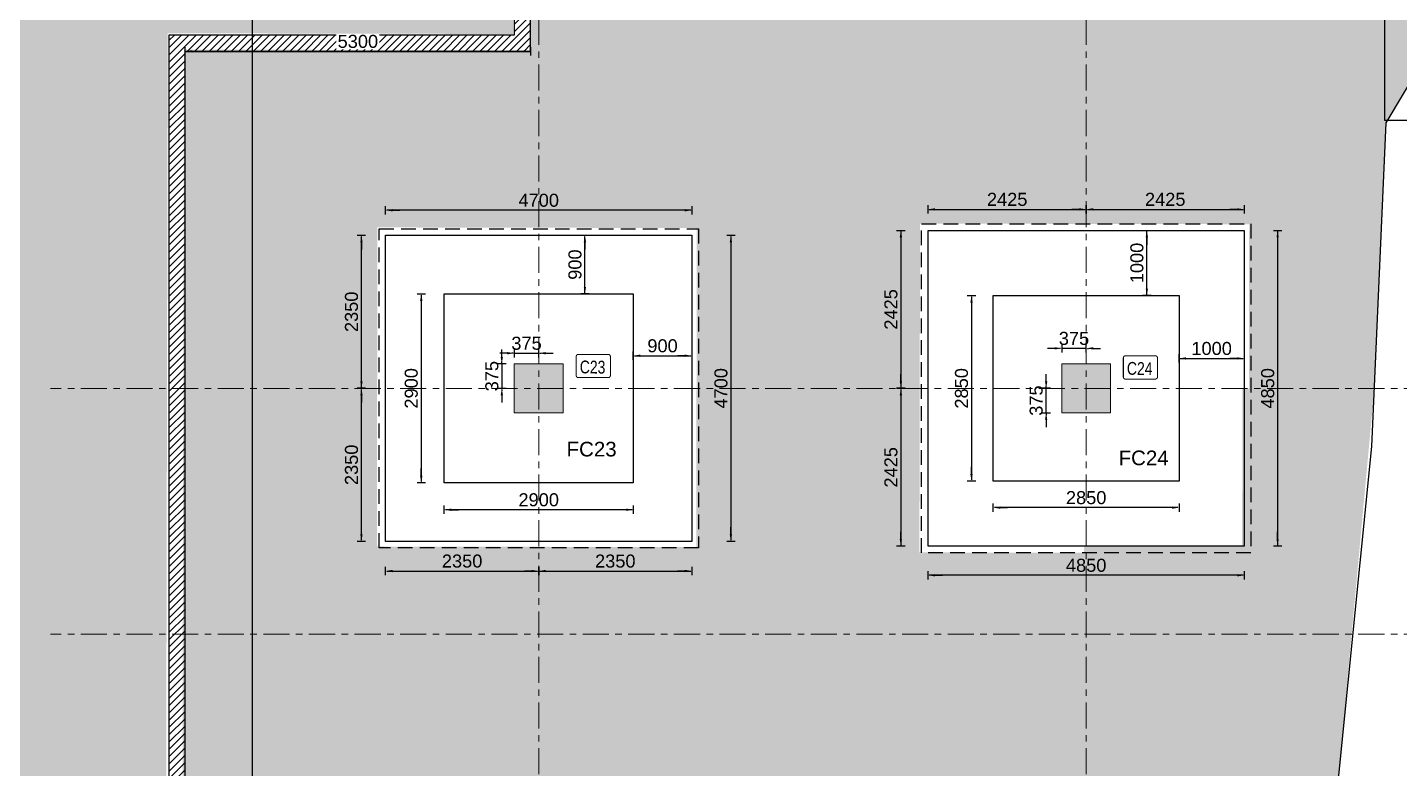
# Model space of a CAD drawing. Extents: x 1878645 to 3043969, y -1160829 to -603973.
# Drawn here: x 2087886 to 2108940, y -672232 to -660849 of the extents above; entities that cross this region are included whole.
import ezdxf
from ezdxf.enums import TextEntityAlignment as Align

# ---------------------------------------------------------------- set-up
doc = ezdxf.new("R2010")
doc.units = 0
doc.header["$LTSCALE"] = 100
doc.header["$PDMODE"] = 66
doc.linetypes.add('Grids', pattern=[7, 4, -1, 1, -1])
doc.linetypes.add('SCHidden', pattern=[0.375, 0.25, -0.125])
doc.layers.get('Defpoints').update_dxf_attribs({"lineweight": 0})
for name, color, linetype in [('A-DIMN-100', 5, 'Continuous'), ('COMMENTS', 30, 'Continuous'), ('Dim', 3, 'Continuous'), ('Footing', 5, 'Continuous'), ('Footing Nos', 4, 'Continuous'), ('LATLONG', 7, 'Continuous'), ('PCC', 2, 'Continuous'), ('RETAIN-WALL', 1, 'Continuous')]:
    doc.layers.add(name, color=color, linetype=linetype)
for name, color, linetype, lineweight in [('A-GRID', 8, 'Grids', 0), ('ECO COL', 6, 'Continuous', 0), ('Eco_  CNO', 7, 'Continuous', 25)]:
    doc.layers.add(name, color=color, linetype=linetype, lineweight=lineweight)
doc.styles.add('ARIAL', font='arial.ttf')
doc.styles.add('ITA', font='simplex.shx')
doc.styles.add('SC-BBS1', font='SansSerif')
doc.dimstyles.new('A-150-DIM-EXT_MAIN(FT)', dxfattribs={"dimscale": 0, "dimtxt": 200, "dimasz": 18, "dimexe": 100, "dimexo": 100, "dimgap": 50, "dimtad": 1, "dimdec": 0, "dimdsep": 46, "dimtxsty": 'ARIAL', "dimblk": 'A3', "dimcen": 0.025, "dimse1": 1, "dimse2": 1, "dimclrd": 256, "dimclre": 256, "dimclrt": 7, "dimazin": 2, "dimtfac": 1, "dimtdec": 0, "dimtix": 1, "dimtmove": 2, "dimatfit": 3, "dimldrblk": 'WSA-DOT-100', "dimfxl": 1, "dimtolj": 1, "dimtzin": 0, "dimarcsym": 0})

# ---------------------------------------------------------------- blocks, each defined once
blk = doc.blocks.new('A2')
at = {"layer": 'Dim', "linetype": 'ByBlock', "lineweight": -2, "extrusion": (0, 0, -1)}
blk.add_lwpolyline([(6, 0), (12.2, 0)], dxfattribs=at)
blk.add_solid([(6, -1), (0, 0), (6, 1)], dxfattribs=at)
blk = doc.blocks.new('A3')
at = {"layer": 'Dim', "linetype": 'ByBlock', "lineweight": -2}
blk.add_line((0, 3.6), (0, -3.6), dxfattribs=at)
blk.add_blockref('A2', (0, 0), dxfattribs=at)
blk = doc.blocks.new('*D499')
at = {"layer": 'Defpoints', "color": 0, "transparency": 16777216}
for p in [(2095356, -666017), (2095165, -666392), (2095356, -666392)]:
    blk.add_point(p, dxfattribs=at)
at = {"layer": 'Dim', "lineweight": -2, "transparency": 16777216}
for p, q in [((2095165, -665999), (2095165, -665981)), ((2095165, -666017), (2095165, -666392)), ((2095165, -666410), (2095165, -666428))]:
    blk.add_line(p, q, dxfattribs=at)
at = {"layer": 'Dim', "lineweight": -2, "transparency": 16777216, "xscale": 18, "yscale": 18, "zscale": 18}
for p, rotation in [((2095165, -666017), 270), ((2095165, -666392), 90)]:
    blk.add_blockref('A3', p, dxfattribs=dict(at, rotation=rotation))
at = {"layer": 'Dim', "color": 7, "transparency": 16777216, "insert": (2095013, -666205), "char_height": 200, "attachment_point": 5, "rotation": 90, "style": 'ARIAL'}
blk.add_mtext('\\A1;375', dxfattribs=at)
blk = doc.blocks.new('WSA-DOT-100')
at = {"layer": 'A-DIMN-100', "color": 5}
for p, q in [((0, -200), (0, 200)), ((-200, 0), (200, 0))]:
    blk.add_line(p, q, dxfattribs=at)
at = {"layer": 'A-DIMN-100', "color": 1, "const_width": 60}
blk.add_lwpolyline([(-30, 0, 1), (30, 0, 1)], format="xyb", close=True, dxfattribs=at)
blk = doc.blocks.new('*D500')
at = {"layer": 'Defpoints', "color": 0, "transparency": 16777216}
for p in [(2095731, -665853), (2095356, -666017), (2095731, -666017)]:
    blk.add_point(p, dxfattribs=at)
at = {"layer": 'Dim', "lineweight": -2, "transparency": 16777216}
for p, q in [((2095338, -665853), (2095320, -665853)), ((2095356, -665853), (2095731, -665853)), ((2095749, -665853), (2095767, -665853))]:
    blk.add_line(p, q, dxfattribs=at)
at = {"layer": 'Dim', "lineweight": -2, "transparency": 16777216, "xscale": 18, "yscale": 18, "zscale": 18}
blk.add_blockref('A3', (2095356, -665853), dxfattribs=at)
at = {"layer": 'Dim', "lineweight": -2, "transparency": 16777216, "xscale": 18, "yscale": 18, "zscale": 18, "rotation": 180}
blk.add_blockref('A3', (2095731, -665853), dxfattribs=at)
at = {"layer": 'Dim', "color": 7, "transparency": 16777216, "insert": (2095544, -665701), "char_height": 200, "attachment_point": 5, "style": 'ARIAL'}
blk.add_mtext('\\A1;375', dxfattribs=at)
blk = doc.blocks.new('*D501')
at = {"layer": 'Defpoints', "color": 0, "transparency": 16777216}
for p in [(2097181, -665853), (2098081, -665853), (2098081, -665892)]:
    blk.add_point(p, dxfattribs=at)
at = {"layer": 'Dim', "lineweight": -2, "transparency": 16777216}
blk.add_line((2097199, -665892), (2098063, -665892), dxfattribs=at)
at = {"layer": 'Dim', "lineweight": -2, "transparency": 16777216, "xscale": 18, "yscale": 18, "zscale": 18, "rotation": 180}
blk.add_blockref('A3', (2097181, -665892), dxfattribs=at)
at = {"layer": 'Dim', "lineweight": -2, "transparency": 16777216, "xscale": 18, "yscale": 18, "zscale": 18}
blk.add_blockref('A3', (2098081, -665892), dxfattribs=at)
at = {"layer": 'Dim', "color": 7, "transparency": 16777216, "insert": (2097631, -665740), "char_height": 200, "attachment_point": 5, "style": 'ARIAL'}
blk.add_mtext('\\A1;900', dxfattribs=at)
blk = doc.blocks.new('*D502')
at = {"layer": 'Defpoints', "color": 0, "transparency": 16777216}
for p in [(2096440, -664042), (2096464, -664042), (2096464, -664942)]:
    blk.add_point(p, dxfattribs=at)
at = {"layer": 'Dim', "lineweight": -2, "transparency": 16777216}
blk.add_line((2096440, -664924), (2096440, -664060), dxfattribs=at)
at = {"layer": 'Dim', "lineweight": -2, "transparency": 16777216, "xscale": 18, "yscale": 18, "zscale": 18}
for p, rotation in [((2096440, -664042), 90), ((2096440, -664942), 270)]:
    blk.add_blockref('A3', p, dxfattribs=dict(at, rotation=rotation))
at = {"layer": 'Dim', "color": 7, "transparency": 16777216, "insert": (2096288, -664492), "char_height": 200, "attachment_point": 5, "rotation": 90, "style": 'ARIAL'}
blk.add_mtext('\\A1;900', dxfattribs=at)
blk = doc.blocks.new('*D503')
at = {"layer": 'Defpoints', "color": 0, "transparency": 16777216}
for p in [(2094281, -664942), (2093929, -667842), (2094281, -667842)]:
    blk.add_point(p, dxfattribs=at)
at = {"layer": 'Dim', "lineweight": -2, "transparency": 16777216}
blk.add_line((2093929, -664960), (2093929, -667824), dxfattribs=at)
at = {"layer": 'Dim', "lineweight": -2, "transparency": 16777216, "xscale": 18, "yscale": 18, "zscale": 18}
for p, rotation in [((2093929, -664942), 90), ((2093929, -667842), 270)]:
    blk.add_blockref('A3', p, dxfattribs=dict(at, rotation=rotation))
at = {"layer": 'Dim', "color": 7, "transparency": 16777216, "insert": (2093776, -666392), "char_height": 200, "attachment_point": 5, "rotation": 90, "style": 'ARIAL'}
blk.add_mtext('\\A1;2900', dxfattribs=at)
blk = doc.blocks.new('*D504')
at = {"layer": 'Defpoints', "color": 0, "transparency": 16777216}
for p in [(2094281, -667842), (2097181, -667842), (2094281, -668257)]:
    blk.add_point(p, dxfattribs=at)
at = {"layer": 'Dim', "lineweight": -2, "transparency": 16777216}
blk.add_line((2097163, -668257), (2094299, -668257), dxfattribs=at)
at = {"layer": 'Dim', "lineweight": -2, "transparency": 16777216, "xscale": 18, "yscale": 18, "zscale": 18, "rotation": 180}
blk.add_blockref('A3', (2094281, -668257), dxfattribs=at)
at = {"layer": 'Dim', "lineweight": -2, "transparency": 16777216, "xscale": 18, "yscale": 18, "zscale": 18}
blk.add_blockref('A3', (2097181, -668257), dxfattribs=at)
at = {"layer": 'Dim', "color": 7, "transparency": 16777216, "insert": (2095731, -668105), "char_height": 200, "attachment_point": 5, "style": 'ARIAL'}
blk.add_mtext('\\A1;2900', dxfattribs=at)
blk = doc.blocks.new('*D505')
at = {"layer": 'Defpoints', "color": 0, "transparency": 16777216}
for p in [(2098081, -664042), (2098081, -668742), (2098680, -668742)]:
    blk.add_point(p, dxfattribs=at)
at = {"layer": 'Dim', "lineweight": -2, "transparency": 16777216}
blk.add_line((2098680, -664060), (2098680, -668724), dxfattribs=at)
at = {"layer": 'Dim', "lineweight": -2, "transparency": 16777216, "xscale": 18, "yscale": 18, "zscale": 18}
for p, rotation in [((2098680, -664042), 90), ((2098680, -668742), 270)]:
    blk.add_blockref('A3', p, dxfattribs=dict(at, rotation=rotation))
at = {"layer": 'Dim', "color": 7, "transparency": 16777216, "insert": (2098528, -666392), "char_height": 200, "attachment_point": 5, "rotation": 90, "style": 'ARIAL'}
blk.add_mtext('\\A1;4700', dxfattribs=at)
blk = doc.blocks.new('*D506')
at = {"layer": 'Defpoints', "color": 0, "transparency": 16777216}
for p in [(2093011, -666392), (2093381, -666392), (2093381, -668742)]:
    blk.add_point(p, dxfattribs=at)
at = {"layer": 'Dim', "lineweight": -2, "transparency": 16777216}
blk.add_line((2093011, -668724), (2093011, -666410), dxfattribs=at)
at = {"layer": 'Dim', "lineweight": -2, "transparency": 16777216, "xscale": 18, "yscale": 18, "zscale": 18}
for p, rotation in [((2093011, -666392), 90), ((2093011, -668742), 270)]:
    blk.add_blockref('A3', p, dxfattribs=dict(at, rotation=rotation))
at = {"layer": 'Dim', "color": 7, "transparency": 16777216, "insert": (2092859, -667567), "char_height": 200, "attachment_point": 5, "rotation": 90, "style": 'ARIAL'}
blk.add_mtext('\\A1;2350', dxfattribs=at)
blk = doc.blocks.new('*D507')
at = {"layer": 'Defpoints', "color": 0, "transparency": 16777216}
for p in [(2093011, -664042), (2093381, -664042), (2093381, -666392)]:
    blk.add_point(p, dxfattribs=at)
at = {"layer": 'Dim', "lineweight": -2, "transparency": 16777216}
blk.add_line((2093011, -666374), (2093011, -664060), dxfattribs=at)
at = {"layer": 'Dim', "lineweight": -2, "transparency": 16777216, "xscale": 18, "yscale": 18, "zscale": 18}
for p, rotation in [((2093011, -664042), 90), ((2093011, -666392), 270)]:
    blk.add_blockref('A3', p, dxfattribs=dict(at, rotation=rotation))
at = {"layer": 'Dim', "color": 7, "transparency": 16777216, "insert": (2092859, -665217), "char_height": 200, "attachment_point": 5, "rotation": 90, "style": 'ARIAL'}
blk.add_mtext('\\A1;2350', dxfattribs=at)
blk = doc.blocks.new('*D508')
at = {"layer": 'Defpoints', "color": 0, "transparency": 16777216}
for p in [(2093381, -663657), (2093381, -664042), (2098081, -664042)]:
    blk.add_point(p, dxfattribs=at)
at = {"layer": 'Dim', "lineweight": -2, "transparency": 16777216}
blk.add_line((2098063, -663657), (2093399, -663657), dxfattribs=at)
at = {"layer": 'Dim', "lineweight": -2, "transparency": 16777216, "xscale": 18, "yscale": 18, "zscale": 18, "rotation": 180}
blk.add_blockref('A3', (2093381, -663657), dxfattribs=at)
at = {"layer": 'Dim', "lineweight": -2, "transparency": 16777216, "xscale": 18, "yscale": 18, "zscale": 18}
blk.add_blockref('A3', (2098081, -663657), dxfattribs=at)
at = {"layer": 'Dim', "color": 7, "transparency": 16777216, "insert": (2095731, -663505), "char_height": 200, "attachment_point": 5, "style": 'ARIAL'}
blk.add_mtext('\\A1;4700', dxfattribs=at)
blk = doc.blocks.new('*D509')
at = {"layer": 'Defpoints', "color": 0, "transparency": 16777216}
for p in [(2093381, -668742), (2095731, -668742), (2095731, -669198)]:
    blk.add_point(p, dxfattribs=at)
at = {"layer": 'Dim', "lineweight": -2, "transparency": 16777216}
blk.add_line((2093399, -669198), (2095713, -669198), dxfattribs=at)
at = {"layer": 'Dim', "lineweight": -2, "transparency": 16777216, "xscale": 18, "yscale": 18, "zscale": 18, "rotation": 180}
blk.add_blockref('A3', (2093381, -669198), dxfattribs=at)
at = {"layer": 'Dim', "lineweight": -2, "transparency": 16777216, "xscale": 18, "yscale": 18, "zscale": 18}
blk.add_blockref('A3', (2095731, -669198), dxfattribs=at)
at = {"layer": 'Dim', "color": 7, "transparency": 16777216, "insert": (2094556, -669046), "char_height": 200, "attachment_point": 5, "style": 'ARIAL'}
blk.add_mtext('\\A1;2350', dxfattribs=at)
blk = doc.blocks.new('*D510')
at = {"layer": 'Defpoints', "color": 0, "transparency": 16777216}
for p in [(2095731, -668742), (2098081, -668742), (2098081, -669198)]:
    blk.add_point(p, dxfattribs=at)
at = {"layer": 'Dim', "lineweight": -2, "transparency": 16777216}
blk.add_line((2095749, -669198), (2098063, -669198), dxfattribs=at)
at = {"layer": 'Dim', "lineweight": -2, "transparency": 16777216, "xscale": 18, "yscale": 18, "zscale": 18, "rotation": 180}
blk.add_blockref('A3', (2095731, -669198), dxfattribs=at)
at = {"layer": 'Dim', "lineweight": -2, "transparency": 16777216, "xscale": 18, "yscale": 18, "zscale": 18}
blk.add_blockref('A3', (2098081, -669198), dxfattribs=at)
at = {"layer": 'Dim', "color": 7, "transparency": 16777216, "insert": (2096906, -669046), "char_height": 200, "attachment_point": 5, "style": 'ARIAL'}
blk.add_mtext('\\A1;2350', dxfattribs=at)
blk = doc.blocks.new('*D511')
at = {"layer": 'Defpoints', "color": 0, "transparency": 16777216}
for p in [(2103756, -665778), (2103756, -666017), (2104131, -666017)]:
    blk.add_point(p, dxfattribs=at)
at = {"layer": 'Dim', "lineweight": -2, "transparency": 16777216}
for p, q in [((2103738, -665778), (2103720, -665778)), ((2104131, -665778), (2103756, -665778)), ((2104149, -665778), (2104167, -665778))]:
    blk.add_line(p, q, dxfattribs=at)
at = {"layer": 'Dim', "lineweight": -2, "transparency": 16777216, "xscale": 18, "yscale": 18, "zscale": 18}
blk.add_blockref('A3', (2103756, -665778), dxfattribs=at)
at = {"layer": 'Dim', "lineweight": -2, "transparency": 16777216, "xscale": 18, "yscale": 18, "zscale": 18, "rotation": 180}
blk.add_blockref('A3', (2104131, -665778), dxfattribs=at)
at = {"layer": 'Dim', "color": 7, "transparency": 16777216, "insert": (2103944, -665626), "char_height": 200, "attachment_point": 5, "style": 'ARIAL'}
blk.add_mtext('\\A1;375', dxfattribs=at)
blk = doc.blocks.new('*D512')
at = {"layer": 'Defpoints', "color": 0, "transparency": 16777216}
for p in [(2103517, -666392), (2103756, -666392), (2103756, -666767)]:
    blk.add_point(p, dxfattribs=at)
at = {"layer": 'Dim', "lineweight": -2, "transparency": 16777216}
for p, q in [((2103517, -666374), (2103517, -666356)), ((2103517, -666767), (2103517, -666392)), ((2103517, -666785), (2103517, -666803))]:
    blk.add_line(p, q, dxfattribs=at)
at = {"layer": 'Dim', "lineweight": -2, "transparency": 16777216, "xscale": 18, "yscale": 18, "zscale": 18}
for p, rotation in [((2103517, -666392), 270), ((2103517, -666767), 90)]:
    blk.add_blockref('A3', p, dxfattribs=dict(at, rotation=rotation))
at = {"layer": 'Dim', "color": 7, "transparency": 16777216, "insert": (2103365, -666580), "char_height": 200, "attachment_point": 5, "rotation": 90, "style": 'ARIAL'}
blk.add_mtext('\\A1;375', dxfattribs=at)
blk = doc.blocks.new('*D513')
at = {"layer": 'Defpoints', "color": 0, "transparency": 16777216}
for p in [(2105556, -665860), (2106556, -665860), (2106556, -665933)]:
    blk.add_point(p, dxfattribs=at)
at = {"layer": 'Dim', "lineweight": -2, "transparency": 16777216}
blk.add_line((2105574, -665933), (2106538, -665933), dxfattribs=at)
at = {"layer": 'Dim', "lineweight": -2, "transparency": 16777216, "xscale": 18, "yscale": 18, "zscale": 18, "rotation": 180}
blk.add_blockref('A3', (2105556, -665933), dxfattribs=at)
at = {"layer": 'Dim', "lineweight": -2, "transparency": 16777216, "xscale": 18, "yscale": 18, "zscale": 18}
blk.add_blockref('A3', (2106556, -665933), dxfattribs=at)
at = {"layer": 'Dim', "color": 7, "transparency": 16777216, "insert": (2106056, -665781), "char_height": 200, "attachment_point": 5, "style": 'ARIAL'}
blk.add_mtext('\\A1;1000', dxfattribs=at)
blk = doc.blocks.new('*D514')
at = {"layer": 'Defpoints', "color": 0, "transparency": 16777216}
for p in [(2105054, -663967), (2105062, -663967), (2105054, -664967)]:
    blk.add_point(p, dxfattribs=at)
at = {"layer": 'Dim', "lineweight": -2, "transparency": 16777216}
blk.add_line((2105062, -664949), (2105062, -663985), dxfattribs=at)
at = {"layer": 'Dim', "lineweight": -2, "transparency": 16777216, "xscale": 18, "yscale": 18, "zscale": 18}
for p, rotation in [((2105062, -663967), 90), ((2105062, -664967), 270)]:
    blk.add_blockref('A3', p, dxfattribs=dict(at, rotation=rotation))
at = {"layer": 'Dim', "color": 7, "transparency": 16777216, "insert": (2104910, -664467), "char_height": 200, "attachment_point": 5, "rotation": 90, "style": 'ARIAL'}
blk.add_mtext('\\A1;1000', dxfattribs=at)
blk = doc.blocks.new('*D515')
at = {"layer": 'Defpoints', "color": 0, "transparency": 16777216}
for p in [(2102706, -664967), (2102372, -667817), (2102706, -667817)]:
    blk.add_point(p, dxfattribs=at)
at = {"layer": 'Dim', "lineweight": -2, "transparency": 16777216}
blk.add_line((2102372, -664985), (2102372, -667799), dxfattribs=at)
at = {"layer": 'Dim', "lineweight": -2, "transparency": 16777216, "xscale": 18, "yscale": 18, "zscale": 18}
for p, rotation in [((2102372, -664967), 90), ((2102372, -667817), 270)]:
    blk.add_blockref('A3', p, dxfattribs=dict(at, rotation=rotation))
at = {"layer": 'Dim', "color": 7, "transparency": 16777216, "insert": (2102219, -666392), "char_height": 200, "attachment_point": 5, "rotation": 90, "style": 'ARIAL'}
blk.add_mtext('\\A1;2850', dxfattribs=at)
blk = doc.blocks.new('*D516')
at = {"layer": 'Defpoints', "color": 0, "transparency": 16777216}
for p in [(2102706, -667817), (2105556, -667817), (2102706, -668224)]:
    blk.add_point(p, dxfattribs=at)
at = {"layer": 'Dim', "lineweight": -2, "transparency": 16777216}
blk.add_line((2105538, -668224), (2102724, -668224), dxfattribs=at)
at = {"layer": 'Dim', "lineweight": -2, "transparency": 16777216, "xscale": 18, "yscale": 18, "zscale": 18, "rotation": 180}
blk.add_blockref('A3', (2102706, -668224), dxfattribs=at)
at = {"layer": 'Dim', "lineweight": -2, "transparency": 16777216, "xscale": 18, "yscale": 18, "zscale": 18}
blk.add_blockref('A3', (2105556, -668224), dxfattribs=at)
at = {"layer": 'Dim', "color": 7, "transparency": 16777216, "insert": (2104131, -668072), "char_height": 200, "attachment_point": 5, "style": 'ARIAL'}
blk.add_mtext('\\A1;2850', dxfattribs=at)
blk = doc.blocks.new('*D517')
at = {"layer": 'Defpoints', "color": 0, "transparency": 16777216}
for p in [(2106556, -663967), (2106556, -668817), (2107069, -668817)]:
    blk.add_point(p, dxfattribs=at)
at = {"layer": 'Dim', "lineweight": -2, "transparency": 16777216}
blk.add_line((2107069, -663985), (2107069, -668799), dxfattribs=at)
at = {"layer": 'Dim', "lineweight": -2, "transparency": 16777216, "xscale": 18, "yscale": 18, "zscale": 18}
for p, rotation in [((2107069, -663967), 90), ((2107069, -668817), 270)]:
    blk.add_blockref('A3', p, dxfattribs=dict(at, rotation=rotation))
at = {"layer": 'Dim', "color": 7, "transparency": 16777216, "insert": (2106917, -666392), "char_height": 200, "attachment_point": 5, "rotation": 90, "style": 'ARIAL'}
blk.add_mtext('\\A1;4850', dxfattribs=at)
blk = doc.blocks.new('*D518')
at = {"layer": 'Defpoints', "color": 0, "transparency": 16777216}
for p in [(2101706, -663967), (2101288, -666392), (2101706, -666392)]:
    blk.add_point(p, dxfattribs=at)
at = {"layer": 'Dim', "lineweight": -2, "transparency": 16777216}
blk.add_line((2101288, -663985), (2101288, -666374), dxfattribs=at)
at = {"layer": 'Dim', "lineweight": -2, "transparency": 16777216, "xscale": 18, "yscale": 18, "zscale": 18}
for p, rotation in [((2101288, -663967), 90), ((2101288, -666392), 270)]:
    blk.add_blockref('A3', p, dxfattribs=dict(at, rotation=rotation))
at = {"layer": 'Dim', "color": 7, "transparency": 16777216, "insert": (2101136, -665180), "char_height": 200, "attachment_point": 5, "rotation": 90, "style": 'ARIAL'}
blk.add_mtext('\\A1;2425', dxfattribs=at)
blk = doc.blocks.new('*D519')
at = {"layer": 'Defpoints', "color": 0, "transparency": 16777216}
for p in [(2101706, -666392), (2101288, -668817), (2101706, -668817)]:
    blk.add_point(p, dxfattribs=at)
at = {"layer": 'Dim', "lineweight": -2, "transparency": 16777216}
blk.add_line((2101288, -666410), (2101288, -668799), dxfattribs=at)
at = {"layer": 'Dim', "lineweight": -2, "transparency": 16777216, "xscale": 18, "yscale": 18, "zscale": 18}
for p, rotation in [((2101288, -666392), 90), ((2101288, -668817), 270)]:
    blk.add_blockref('A3', p, dxfattribs=dict(at, rotation=rotation))
at = {"layer": 'Dim', "color": 7, "transparency": 16777216, "insert": (2101136, -667605), "char_height": 200, "attachment_point": 5, "rotation": 90, "style": 'ARIAL'}
blk.add_mtext('\\A1;2425', dxfattribs=at)
blk = doc.blocks.new('*D520')
at = {"layer": 'Defpoints', "color": 0, "transparency": 16777216}
for p in [(2101706, -668817), (2106556, -668817), (2101706, -669263)]:
    blk.add_point(p, dxfattribs=at)
at = {"layer": 'Dim', "lineweight": -2, "transparency": 16777216}
blk.add_line((2106538, -669263), (2101724, -669263), dxfattribs=at)
at = {"layer": 'Dim', "lineweight": -2, "transparency": 16777216, "xscale": 18, "yscale": 18, "zscale": 18, "rotation": 180}
blk.add_blockref('A3', (2101706, -669263), dxfattribs=at)
at = {"layer": 'Dim', "lineweight": -2, "transparency": 16777216, "xscale": 18, "yscale": 18, "zscale": 18}
blk.add_blockref('A3', (2106556, -669263), dxfattribs=at)
at = {"layer": 'Dim', "color": 7, "transparency": 16777216, "insert": (2104131, -669111), "char_height": 200, "attachment_point": 5, "style": 'ARIAL'}
blk.add_mtext('\\A1;4850', dxfattribs=at)
blk = doc.blocks.new('*D521')
at = {"layer": 'Defpoints', "color": 0, "transparency": 16777216}
for p in [(2104131, -663644), (2101706, -663967), (2104131, -663967)]:
    blk.add_point(p, dxfattribs=at)
at = {"layer": 'Dim', "lineweight": -2, "transparency": 16777216}
blk.add_line((2101724, -663644), (2104113, -663644), dxfattribs=at)
at = {"layer": 'Dim', "lineweight": -2, "transparency": 16777216, "xscale": 18, "yscale": 18, "zscale": 18, "rotation": 180}
blk.add_blockref('A3', (2101706, -663644), dxfattribs=at)
at = {"layer": 'Dim', "lineweight": -2, "transparency": 16777216, "xscale": 18, "yscale": 18, "zscale": 18}
blk.add_blockref('A3', (2104131, -663644), dxfattribs=at)
at = {"layer": 'Dim', "color": 7, "transparency": 16777216, "insert": (2102919, -663491), "char_height": 200, "attachment_point": 5, "style": 'ARIAL'}
blk.add_mtext('\\A1;2425', dxfattribs=at)
blk = doc.blocks.new('*D522')
at = {"layer": 'Defpoints', "color": 0, "transparency": 16777216}
for p in [(2106556, -663644), (2104131, -663967), (2106556, -663967)]:
    blk.add_point(p, dxfattribs=at)
at = {"layer": 'Dim', "lineweight": -2, "transparency": 16777216}
blk.add_line((2104149, -663644), (2106538, -663644), dxfattribs=at)
at = {"layer": 'Dim', "lineweight": -2, "transparency": 16777216, "xscale": 18, "yscale": 18, "zscale": 18, "rotation": 180}
blk.add_blockref('A3', (2104131, -663644), dxfattribs=at)
at = {"layer": 'Dim', "lineweight": -2, "transparency": 16777216, "xscale": 18, "yscale": 18, "zscale": 18}
blk.add_blockref('A3', (2106556, -663644), dxfattribs=at)
at = {"layer": 'Dim', "color": 7, "transparency": 16777216, "insert": (2105344, -663491), "char_height": 200, "attachment_point": 5, "style": 'ARIAL'}
blk.add_mtext('\\A1;2425', dxfattribs=at)
blk = doc.blocks.new('Co')
at = {"const_width": 0.75}
blk.add_lwpolyline([(-12.57, -7.17), (-12.57, 6.59, -0.414214), (-11.07, 8.09), (10.51, 8.09, -0.414214), (12.01, 6.59), (12.01, -7.17, -0.414214), (10.51, -8.67), (-11.07, -8.67, -0.414214)], format="xyb", close=True, dxfattribs=at)
at = {"style": 'ITA', "width": 0.669972}
blk.add_attdef('COL', text='', height=10.5, rotation=0.63804, dxfattribs=at).set_placement((-9.93, -5.51), (8.49, -5.3), align=Align.FIT)
blk = doc.blocks.new('zw$E91A')
at = {"layer": 'LATLONG'}
h = blk.add_hatch(dxfattribs=at)
h.set_pattern_fill('DOTS', color=34, scale=5000, angle=14.7135)
h.set_pattern_definition([(14.7135214, (-3858170.47, -4315245.76), (71.755536, 341.937795), [0, -312.5])])
h.paths.add_polyline_path([(30879, 22964), (25906, 22973), (25902, 20848), (23777, 20852), (23770, 17252), (26295, 17247), (26290, 14722), (28215, 14719), (28395, 18803)])
h.paths.add_polyline_path([(31009, 24638), (25909, 24648), (25906, 22973), (30879, 22964), (31006, 23177)])
h.paths.add_polyline_path([(32132, 26736), (23788, 26752), (23785, 25102), (25910, 25098), (25909, 24648), (31009, 24638), (31010, 25088), (32146, 25086), (32529, 25728)])
h.paths.add_polyline_path([(30307, 28840), (25667, 28849), (25665, 27499), (23790, 27502), (23788, 26752), (32132, 26736), (31836, 27487), (31265, 27488), (31266, 28057)])
h.paths.add_polyline_path([(23777, 20852), (21652, 20856), (21656, 22981), (17506, 22989), (17502, 20864), (15377, 20868), (15370, 17193), (17820, 17189), (17815, 14739), (21240, 14732), (21245, 17257), (23770, 17252)])
h.paths.add_polyline_path([(15377, 20868), (15252, 20868), (15250, 19919), (9950, 19929), (9940, 14754), (12915, 14748), (12920, 17198), (15370, 17193)])
h.paths.add_polyline_path([(9701, 20179), (15001, 20169), (15002, 20869), (13252, 20872), (13256, 22997), (8290, 23007), (6636, 19873), (3573, 12845), (838, 5315), (0, 1230), (5030, 1501), (11733, 1129), (15339, 896), (15341, 2043), (13341, 2047), (13344, 3672), (9669, 3679)])
h.paths.add_polyline_path([(12915, 14748), (9940, 14754), (9933, 10979), (15358, 10968), (15361, 12293), (12911, 12298)], flags=17)
h.paths.add_polyline_path([(21240, 14732), (17815, 14739), (17811, 12289), (15361, 12293), (15358, 10968), (23758, 10952), (23760, 12202), (21235, 12207)])
h.paths.add_polyline_path([(23758, 10952), (15358, 10968), (15349, 6043), (17349, 6039), (17345, 4039), (21545, 4031), (21549, 6231), (23749, 6227)])
h.paths.add_polyline_path([(15358, 10968), (9933, 10979), (9920, 4054), (13345, 4047), (13349, 6047), (15349, 6043)], flags=17)
h.paths.add_polyline_path([(27866, 10944), (23758, 10952), (23749, 6227), (25949, 6223), (25945, 4023), (26690, 4022), (27298, 7113), (27633, 8423)])
h.paths.add_polyline_path([(26290, 14722), (26190, 14723), (26186, 12298), (23761, 12302), (23760, 12202), (26285, 12197)])
h.paths.add_polyline_path([(28215, 14719), (26290, 14722), (26285, 12197), (23760, 12202), (23758, 10952), (27866, 10944)])
h.paths.add_polyline_path([(21544, 3657), (17344, 3665), (17341, 2039), (15341, 2043), (15339, 896), (19147, 650), (23737, 102), (23741, 1827), (21541, 1831)])
h.paths.add_polyline_path([(23741, 1827), (23737, 102), (24590, 0), (26348, 2280), (26617, 3647), (25944, 3648), (25941, 1823)])
h.paths.add_polyline_path([(17509, 24664), (17506, 22989), (21656, 22981), (21659, 24656)])
h.paths.add_polyline_path([(23788, 26752), (15388, 26768), (15385, 25118), (17510, 25114), (17509, 24664), (21659, 24656), (21660, 25106), (23785, 25102)])
h.paths.add_polyline_path([(13259, 24672), (9832, 24679), (8747, 23873), (8290, 23007), (13256, 22997)])
h.paths.add_polyline_path([(15013, 26769), (11110, 26776), (10546, 25209), (9832, 24679), (13259, 24672), (13260, 25122), (15010, 25119)])
h.paths.add_polyline_path([(13842, 28871), (11865, 28875), (11110, 26776), (15013, 26769), (15015, 27844), (13840, 27846)])
h.paths.add_polyline_path([(21917, 28856), (16942, 28865), (16940, 27840), (15390, 27843), (15388, 26768), (23788, 26752), (23790, 27502), (21915, 27506)])
h.paths.add_polyline_path([(17394, 31616), (15397, 31507), (15396, 30943), (16946, 30940), (16944, 29766), (21919, 29756), (21921, 30923)])
h.paths.add_polyline_path([(13846, 30946), (15396, 30943), (15397, 31507), (12790, 31365), (12642, 30916), (12470, 30557), (12054, 29400), (13843, 29396)])
h.paths.add_polyline_path([(13116, 32353), (12790, 31365), (15397, 31507), (15398, 31956)])
h.paths.add_polyline_path([(12054, 29400), (11865, 28875), (13842, 28871), (13843, 29396)])
h.paths.add_polyline_path([(16943, 29390), (16942, 28865), (21917, 28856), (21918, 29381)])
h.paths.add_polyline_path([(25672, 31204), (25669, 30102), (26919, 29747), (29201, 29742), (28881, 30004)], flags=17)
h.paths.add_polyline_path([(23022, 31923), (17394, 31616), (21921, 30923), (21922, 31256), (23797, 31252), (23798, 31725)])
h.paths.add_polyline_path([(25668, 29374), (25667, 28849), (30307, 28840), (29662, 29366)])
h.paths.add_polyline_path([(25669, 30102), (25669, 29749), (26919, 29747)], flags=17)
h.paths.add_polyline_path([(15399, 32362), (15398, 31956), (17006, 31676), (17394, 31616), (23022, 31923), (21218, 32384)])
h.paths.add_polyline_path([(15399, 32362), (13116, 32353), (15398, 31956)])
h.paths.add_polyline_path([(15398, 31956), (15397, 31507), (17394, 31616), (17006, 31676)])
h.paths.add_polyline_path([(32262, 32427), (23798, 31965), (23798, 31725), (25318, 31336), (25552, 31249), (25672, 31249), (25672, 31204), (28881, 30004), (29201, 29742), (31269, 29738), (31272, 31238), (32141, 31236)])
h.paths.add_polyline_path([(29662, 29366), (30307, 28840), (31267, 28838), (31268, 29363)], flags=17)
h.paths.add_polyline_path([(23799, 32394), (23798, 31965), (32262, 32427)])
h.paths.add_polyline_path([(23799, 32394), (21218, 32384), (23022, 31923), (23798, 31965)])
at = {"layer": 'COMMENTS'}
blk.add_lwpolyline([(24590, 0), (26348, 2280), (27298, 7113), (27633, 8423), (28176, 13833), (28395, 18803), (32529, 25728), (31775, 27641), (32262, 32427)], dxfattribs=at)
blk = doc.blocks.new('G$C92EAE22F')
at = {"layer": 'RETAIN-WALL', "lineweight": -3}
h = blk.add_hatch(dxfattribs=at)
h.set_pattern_fill('ANSI31', color=11, scale=25)
h.set_pattern_definition([(45, (-2234185.81, 595374.29), (-56.1266008, 56.1266008), [])])
edge = h.paths.add_edge_path()
edge.add_line((33123, 0), (33123, 250))
edge.add_line((33123, 250), (223, 250))
edge.add_line((223, 250), (223, 16250))
edge.add_line((223, 16250), (5523, 16250))
edge.add_line((5523, 16250), (5523, 25850))
edge.add_line((5523, 25850), (28573, 25850))
edge.add_line((28573, 25850), (28573, 28300))
edge.add_line((28573, 28300), (61173, 28300))
edge.add_line((61173, 28300), (61173, 251))
edge.add_line((61173, 251), (50723, 250))
edge.add_line((50723, 250), (50723, 0))
edge.add_line((50723, 0), (61423, 1))
edge.add_line((61423, 1), (61423, 28550))
edge.add_line((61423, 28550), (28323, 28550))
edge.add_line((28323, 28550), (28323, 26100))
edge.add_line((28323, 26100), (5273, 26100))
edge.add_line((5273, 26100), (5273, 16500))
edge.add_line((5273, 16500), (-27, 16500))
edge.add_line((-27, 16500), (-27, 0))
edge.add_line((-27, 0), (33123, 0))
blk.add_lwpolyline([(33123, 0), (33123, 250), (223, 250), (223, 16250), (5523, 16250), (5523, 25850), (28573, 25850), (28573, 28300), (61173, 28300), (61173, 251), (50723, 250), (50723, 0), (61423, 1), (61423, 28550), (28323, 28550), (28323, 26100), (5273, 26100), (5273, 16500), (-27, 16500), (-27, 0), (33123, 0)], dxfattribs=at)
blk = doc.blocks.new('*D2791')
at = {"layer": 'Defpoints', "color": 0}
for p in [(2090306, -661217), (2095606, -661217), (2090306, -662022)]:
    blk.add_point(p, dxfattribs=at)
at = {"layer": 'Dim', "lineweight": -2}
blk.add_line((2095588, -661217), (2090324, -661217), dxfattribs=at)
at = {"layer": 'Dim', "lineweight": -2, "xscale": 18, "yscale": 18, "zscale": 18, "rotation": 180}
blk.add_blockref('A3', (2090306, -661217), dxfattribs=at)
at = {"layer": 'Dim', "lineweight": -2, "xscale": 18, "yscale": 18, "zscale": 18}
blk.add_blockref('A3', (2095606, -661217), dxfattribs=at)
at = {"layer": 'Dim', "color": 7, "insert": (2092956, -661065), "char_height": 200, "attachment_point": 5, "style": 'ARIAL', "bg_fill": 3, "box_fill_scale": 1.1, "bg_fill_color": 257, "bg_fill_transparency": 0}
blk.add_mtext('\\A1;5300', dxfattribs=at)
blk = doc.blocks.new('*D2792')
at = {"layer": 'Defpoints', "color": 0}
for p in [(2090950, -661217), (2080337, -677217), (2090776, -677217)]:
    blk.add_point(p, dxfattribs=at)
at = {"layer": 'Dim', "lineweight": -2}
blk.add_line((2080337, -661235), (2080337, -677199), dxfattribs=at)
at = {"layer": 'Dim', "lineweight": -2, "xscale": 18, "yscale": 18, "zscale": 18}
for p, rotation in [((2080337, -661217), 90), ((2080337, -677217), 270)]:
    blk.add_blockref('A3', p, dxfattribs=dict(at, rotation=rotation))
at = {"layer": 'Dim', "color": 7, "insert": (2080185, -669217), "char_height": 200, "attachment_point": 5, "rotation": 90, "style": 'ARIAL', "bg_fill": 3, "box_fill_scale": 1.1, "bg_fill_color": 257, "bg_fill_transparency": 0}
blk.add_mtext('\\A1;16000', dxfattribs=at)
blk = doc.blocks.new('*D2793')
at = {"layer": 'Defpoints', "color": 0}
for p in [(2090950, -661217), (2080337, -677217), (2091058, -677217)]:
    blk.add_point(p, dxfattribs=at)
at = {"layer": 'Dim', "lineweight": -2}
blk.add_line((2080337, -661235), (2080337, -677199), dxfattribs=at)
at = {"layer": 'Dim', "lineweight": -2, "xscale": 18, "yscale": 18, "zscale": 18}
for p, rotation in [((2080337, -661217), 90), ((2080337, -677217), 270)]:
    blk.add_blockref('A3', p, dxfattribs=dict(at, rotation=rotation))
at = {"layer": 'Dim', "color": 7, "insert": (2080185, -669217), "char_height": 200, "attachment_point": 5, "rotation": 90, "style": 'ARIAL', "bg_fill": 3, "box_fill_scale": 1.1, "bg_fill_color": 257, "bg_fill_transparency": 0}
blk.add_mtext('\\A1;16000', dxfattribs=at)

msp = doc.modelspace()

# ---------------------------------------------------------------- hatches: boundary and pattern name
at = {"layer": 'ECO COL'}
h = msp.add_hatch(color=256, dxfattribs=at)
h.dxf.hatch_style = 1
h.paths.add_polyline_path([(2095356.01882, -666017.43587), (2095356.01882, -666767.44468), (2096106.01882, -666767.44468), (2096106.01882, -666017.43587)])
h = msp.add_hatch(color=256, dxfattribs=at)
h.dxf.hatch_style = 1
h.paths.add_polyline_path([(2103756.01882, -666017.42706), (2103756.01882, -666767.43587), (2104506.01882, -666767.43587), (2104506.01882, -666017.42706)])

# ---------------------------------------------------------------- linework, layer by layer
at = {"layer": 'A-GRID'}
for p, q in [((2095731.01882, -647417.03522), (2095731.01882, -682739.87014)), ((2104131.01882, -647417.03522), (2104131.01882, -682739.87014)), ((2157706.18259, -666392.44909), (2088240.36157, -666392.44909)), ((2157706.18259, -670167.45335), (2088240.36157, -670167.45335))]:
    msp.add_line(p, q, dxfattribs=at)
at = {"layer": 'Dim', "color": 40, "true_color": 0xf8d731}
msp.add_lwpolyline([(2092759.38401, -649527.50862), (2100121.76713, -649527.50862), (2100121.76713, -655259.46779), (2108706.96821, -655259.46779), (2108706.96821, -662274.23868), (2118005.25064, -662274.23868), (2118005.25064, -672907.8754), (2143113.65958, -672907.8754), (2143113.65958, -682129.30971), (2091341.96742, -682129.30971), (2091341.96742, -649527.6102), (2092759.38401, -649527.50862)], dxfattribs=at)
at = {"layer": 'ECO COL', "color": 4}
for points in [[(2095356.01882, -666017.43587), (2096106.01882, -666017.43587), (2096106.01882, -666767.44468), (2095356.01882, -666767.44468)], [(2103756.01882, -666017.42706), (2104506.01882, -666017.42706), (2104506.01882, -666767.43587), (2103756.01882, -666767.43587)]]:
    msp.add_lwpolyline(points, close=True, dxfattribs=at)
at = {"layer": 'Footing'}
for points in [[(2101706.01882, -668817.42706), (2101706.01882, -663967.42706), (2106556.01882, -663967.42706), (2106556.01882, -668817.42706)], [(2093381.01882, -668742.44468), (2093381.01882, -664042.44468), (2098081.01882, -664042.44468), (2098081.01882, -668742.44468)], [(2094281.01882, -667842.44468), (2094281.01882, -664942.44468), (2097181.01882, -664942.44468), (2097181.01882, -667842.44468)], [(2102706.01882, -667817.42706), (2102706.01882, -664967.42706), (2105556.01882, -664967.42706), (2105556.01882, -667817.42706)]]:
    msp.add_lwpolyline(points, close=True, dxfattribs=at)
at = {"layer": 'PCC', "linetype": 'SCHidden', "ltscale": 9}
for points in [[(2093281.01882, -668842.44468), (2093281.01882, -663942.44468), (2098181.01882, -663942.44468), (2098181.01882, -668842.44468)], [(2101606.01882, -668917.42706), (2101606.01882, -663867.42706), (2106656.01882, -663867.42706), (2106656.01882, -668917.42706)]]:
    msp.add_lwpolyline(points, close=True, dxfattribs=at)

# ---------------------------------------------------------------- block references
at = {"layer": 'COMMENTS'}
for name, p in [('zw$E91A', (2080337.19942, -681118.92813)), ('G$C92EAE22F', (2090083.27986, -677467.43425))]:
    msp.add_blockref(name, p, dxfattribs=at)
at = {"layer": 'Eco_  CNO'}
ref = msp.add_blockref('Co', (2096574.43615, -666055.31709), dxfattribs=dict(at, xscale=-21.30803341128, yscale=21.30803341128, zscale=15.2200238652, rotation=179.9999999999787))
ref.add_attrib('COL', 'C23', dxfattribs={"layer": '0', "height": 196.886229, "rotation": 359.361957392, "style": 'ARIAL', "width": 0.778055}).set_placement((2096360.25665, -666161.69707), (2096752.81665, -666166.06878), align=Align.FIT)
ref = msp.add_blockref('Co', (2104969.04741, -666077.15494), dxfattribs=dict(at, xscale=-21.30803341128, yscale=21.30803341128, zscale=15.2200238652, rotation=179.9999999999787))
ref.add_attrib('COL', 'C24', dxfattribs={"layer": '0', "height": 196.886229, "rotation": 359.361957392, "style": 'ARIAL', "width": 0.778055}).set_placement((2104754.8679, -666183.53493), (2105147.42791, -666187.90663), align=Align.FIT)

# ---------------------------------------------------------------- texts
at = {"layer": 'Footing Nos', "style": 'SC-BBS1'}
for s, p in [('FC23', (2096158.32771, -667213.25099)), ('FC24', (2104628.34898, -667347.84508))]:
    msp.add_text(s, height=225, dxfattribs=at).set_placement(p, align=Align.TOP_LEFT)

# ---------------------------------------------------------------- dimensions: what is measured, and where the dimension line sits
at = {"layer": 'Dim'}
for base, p1, p2, picture, middle in [((2093381.01882, -663657.26398), (2098081.01882, -664042.44468), (2093381.01882, -664042.44468), '*D508', (2095731.01882, -663505.14938)), ((2104131.01882, -663643.54912), (2101706.01882, -663967.42706), (2104131.01882, -663967.42706), '*D521', (2102918.51882, -663491.43452)), ((2106556.01882, -663643.54912), (2104131.01882, -663967.42706), (2106556.01882, -663967.42706), '*D522', (2105343.51882, -663491.43452)), ((2095731.01882, -665853.06186), (2095356.01882, -666017.43587), (2095731.01882, -666017.43587), '*D500', (2095543.51882, -665700.87905)), ((2098081.01882, -665891.99673), (2097181.01882, -665853.06186), (2098081.01882, -665853.06186), '*D501', (2097631.01882, -665739.88213)), ((2103756.01882, -665777.74272), (2104131.01882, -666017.42706), (2103756.01882, -666017.42706), '*D511', (2103943.51882, -665625.55991)), ((2106556.01882, -665933.07451), (2105556.01882, -665859.68941), (2106556.01882, -665859.68941), '*D513', (2106056.01882, -665780.95992)), ((2094281.01882, -668256.6277), (2097181.01882, -667842.44468), (2094281.01882, -667842.44468), '*D504', (2095731.01882, -668104.5131)), ((2102706.01882, -668224.32038), (2105556.01882, -667817.42706), (2102706.01882, -667817.42706), '*D516', (2104131.01882, -668072.20578)), ((2095731.01882, -669197.83379), (2093381.01882, -668742.44468), (2095731.01882, -668742.44468), '*D509', (2094556.01882, -669045.65098)), ((2098081.01882, -669197.83379), (2095731.01882, -668742.44468), (2098081.01882, -668742.44468), '*D510', (2096906.01882, -669045.65098)), ((2101706.01882, -669262.80107), (2106556.01882, -668817.42706), (2101706.01882, -668817.42706), '*D520', (2104131.01882, -669110.68647))]:
    dim = msp.add_linear_dim(base=base, p1=p1, p2=p2, dimstyle='A-150-DIM-EXT_MAIN(FT)', override={"dimscale": 1}, dxfattribs=at)
    dim.commit()
    dim.dimension.update_dxf_attribs({"geometry": picture, "text_midpoint": middle})
for base, p1, p2, picture, middle in [((2101288.37251, -666392.42706), (2101706.01882, -663967.42706), (2101706.01882, -666392.42706), '*D518', (2101136.25791, -665179.92706)), ((2105062.32353, -663967.42706), (2105054.16963, -664967.42706), (2105054.16963, -663967.42706), '*D514', (2104910.20893, -664467.42706)), ((2107069.48752, -668817.42706), (2106556.01882, -663967.42706), (2106556.01882, -668817.42706), '*D517', (2106917.37293, -666392.42706)), ((2093010.79427, -664042.44468), (2093381.01882, -666392.44909), (2093381.01882, -664042.44468), '*D507', (2092858.61145, -665217.44688)), ((2096439.97074, -664042.44468), (2096464.43244, -664942.44468), (2096464.43244, -664042.44468), '*D502', (2096287.85615, -664492.44468)), ((2098680.33628, -668742.44468), (2098081.01882, -664042.44468), (2098081.01882, -668742.44468), '*D505', (2098528.22168, -666392.44468)), ((2093928.56958, -667842.44468), (2094281.01882, -664942.44468), (2094281.01882, -667842.44468), '*D503', (2093776.45498, -666392.44468)), ((2102371.53657, -667817.42706), (2102706.01882, -664967.42706), (2102706.01882, -667817.42706), '*D515', (2102219.42197, -666392.42706)), ((2095165.21042, -666392.44028), (2095356.01882, -666017.43587), (2095356.01882, -666392.44028), '*D499', (2095013.02761, -666204.93807)), ((2103517.26142, -666392.44909), (2103756.01882, -666767.43587), (2103756.01882, -666392.44909), '*D512', (2103365.07861, -666579.94248)), ((2093010.79427, -666392.44468), (2093381.01882, -668742.44468), (2093381.01882, -666392.44468), '*D506', (2092858.61145, -667567.44468)), ((2101288.37251, -668817.42706), (2101706.01882, -666392.44909), (2101706.01882, -668817.42706), '*D519', (2101136.25791, -667604.93807))]:
    dim = msp.add_linear_dim(base=base, p1=p1, p2=p2, angle=90, dimstyle='A-150-DIM-EXT_MAIN(FT)', override={"dimscale": 1}, dxfattribs=at)
    dim.commit()
    dim.dimension.update_dxf_attribs({"geometry": picture, "text_midpoint": middle})

# ---------------------------------------------------------------- next in the draw order: dimensions: what is measured, and where the dimension line sits
at = {"layer": 'Dim', "color": 40, "true_color": 0xf8d731}
dim = msp.add_linear_dim(base=(2090306.01882, -661217.13992), p1=(2095606.01882, -661217.13992), p2=(2090306.01882, -662022.07121), dimstyle='A-150-DIM-EXT_MAIN(FT)', override={"dimscale": 1, "dimtfill": 1, "dimarcsym": 1}, dxfattribs=at)
dim.commit()
dim.dimension.update_dxf_attribs({"geometry": '*D2791', "text_midpoint": (2092956.01882, -661064.95711)})

# ---------------------------------------------------------------- next in the draw order: dimensions: what is measured, and where the dimension line sits
dim = msp.add_linear_dim(base=(2080337.19942, -677217.43425), p1=(2090950.14807, -661217.13992), p2=(2090775.56783, -677217.43425), angle=90, dimstyle='A-150-DIM-EXT_MAIN(FT)', override={"dimscale": 1, "dimtfill": 1, "dimarcsym": 1}, dxfattribs=at)
dim.commit()
dim.dimension.update_dxf_attribs({"geometry": '*D2792', "text_midpoint": (2080185.08482, -669217.28709)})

# ---------------------------------------------------------------- next in the draw order: dimensions: what is measured, and where the dimension line sits
dim = msp.add_linear_dim(base=(2080337.19942, -677217.43425), p1=(2090950.14807, -661217.13992), p2=(2091057.56945, -677217.43425), angle=90, dimstyle='A-150-DIM-EXT_MAIN(FT)', override={"dimscale": 1, "dimtfill": 1, "dimarcsym": 1}, dxfattribs=at)
dim.commit()
dim.dimension.update_dxf_attribs({"geometry": '*D2793', "text_midpoint": (2080185.08482, -669217.28709)})

doc.saveas('drawing.dxf')
